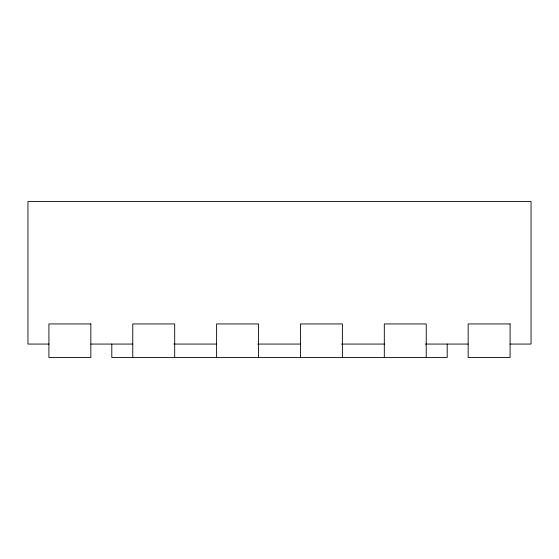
<?xml version="1.0" encoding="UTF-8"?>
<svg xmlns="http://www.w3.org/2000/svg" width="559" height="559" viewBox="0 0 559 559"><rect width="100%" height="100%" fill="white"/><g stroke="black" fill="none" stroke-linecap="round" stroke-linejoin="round"><path stroke-width="0.84" d="M48.913 344.064L27.95 344.064L27.95 201.519L531.05 201.519L531.05 344.064L510.087 344.064M90.837 344.064L132.762 344.064M173.814 344.064L216.612 344.064M257.664 344.064L300.462 344.064M341.514 344.064L384.312 344.064M425.364 344.064L468.162 344.064M447.2 344.064L447.2 357.481L111.8 357.481L111.8 344.064M426.238 357.481L426.238 323.94L384.312 323.94L384.312 357.481M342.387 357.481L342.387 323.94L300.462 323.94L300.462 357.481M258.537 357.481L258.537 323.94L216.612 323.94L216.612 357.481M174.688 357.481L174.688 323.94L132.762 323.94L132.762 357.481M90.837 323.94L48.913 323.94L48.913 357.481L90.837 357.481L90.837 323.94M510.087 323.94L468.162 323.94L468.162 357.481L510.087 357.481L510.087 323.94"/></g></svg>
